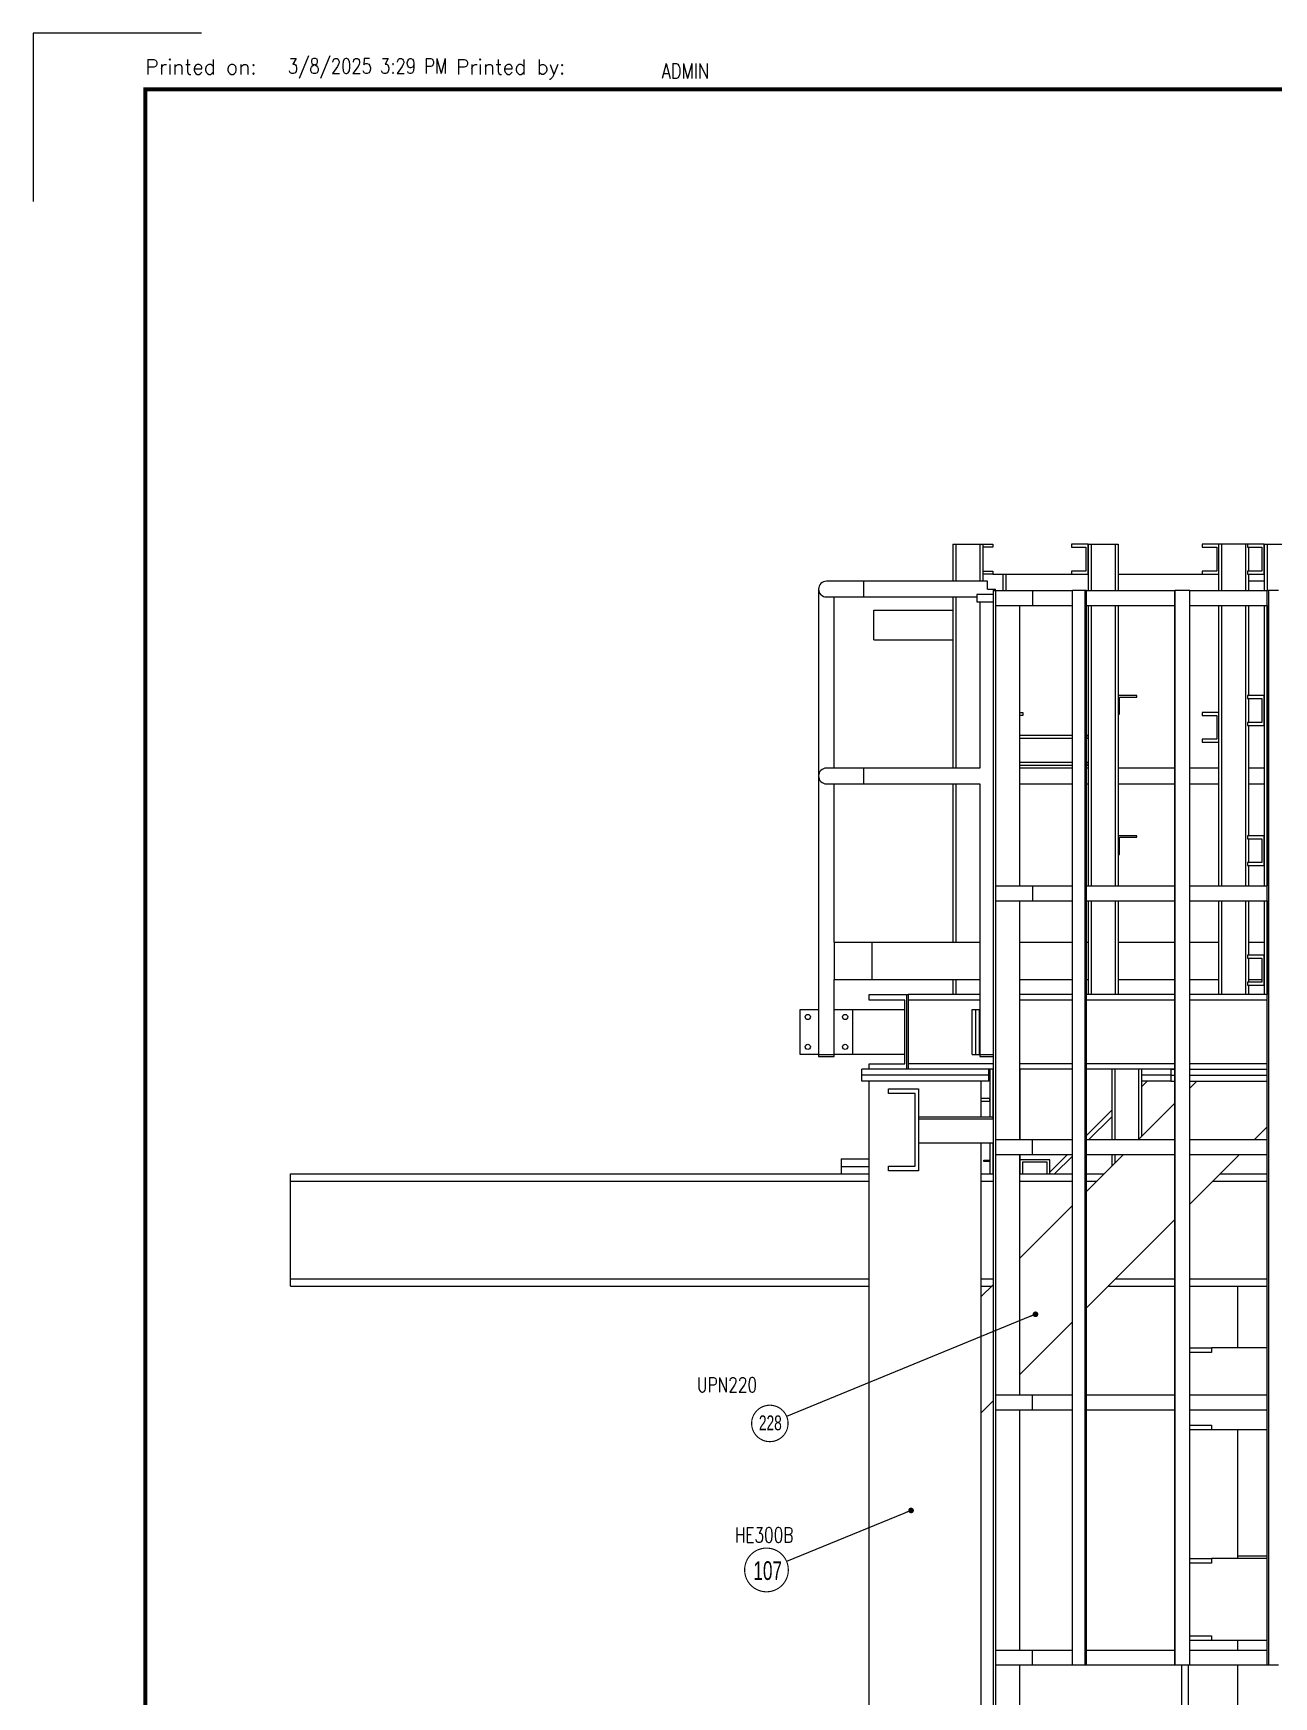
# Model space of a CAD drawing. Header units: millimetres. Extents: x 0 to 16187, y -20471 to 6290.
# Drawn here: x 4097.5 to 4429.5, y 5476.3 to 5921.5 of the extents above; entities that cross this region are included whole.
import ezdxf
from ezdxf.enums import TextEntityAlignment as Align

# ---------------------------------------------------------------- set-up
doc = ezdxf.new("R2010")
doc.units = ezdxf.units.MM
doc.layers.add('BORDER1', color=3, linetype='Continuous')
doc.layers.add('BORDER2', color=7, linetype='Continuous')
doc.styles.add('MtXpl_txt_shx', font='txt.shx', dxfattribs={"height": 0.2})
doc.styles.add('ROMANC', font='ROMANC', dxfattribs={"height": 5})
doc.styles.add('ROMANS', font='ROMANS.shx', dxfattribs={"width": 0.8})
doc.styles.add('ROMANT', font='ROMANT', dxfattribs={"height": 4})
doc.styles.add('SLDTEXTSTYLE2', font='TXT', dxfattribs={"width": 0.686449})
doc.dimstyles.new('AM_ISO$7', dxfattribs={"dimtxt": 3.5, "dimasz": 3.5, "dimexe": 1, "dimexo": 1, "dimgap": 1.5, "dimtad": 1, "dimtoh": 1, "dimdsep": 46, "dimtxsty": 'Standard', "dimcen": 0, "dimclrd": 1, "dimclre": 1, "dimclrt": 1, "dimadec": 0, "dimazin": 2, "dimtp": 0.1, "dimtm": 0.1, "dimtfac": 0.71, "dimtdec": 3, "dimtmove": 0, "dimatfit": 3, "dimfxl": 1, "dimlwd": -1, "dimlwe": -1, "dimarcsym": 1})

# ---------------------------------------------------------------- blocks, each defined once
blk = doc.blocks.new('*U609')
at = {"layer": 'BORDER1', "color": 154, "true_color": 0x1859a9, "const_width": 1}
blk.add_lwpolyline([(1.81, 811), (1144, 811), (1144, 0), (0, 0), (0, 811)], close=True, dxfattribs=at)
at = {"layer": 'BORDER2'}
blk.add_lwpolyline([(15, 826), (-30, 826), (-30, 781)], dxfattribs=at)
at = {"layer": 'BORDER2', "style": 'ROMANS'}
blk.add_text('Printed on:                 Printed by:', height=4, dxfattribs=at).set_placement((0, 815))
at = {"layer": 'BORDER2', "char_height": 4, "attachment_point": 7, "style": 'ROMANS'}
for s, insert in [('3/8/2025 3:29 PM', (38.14, 813.89)), ('ADMIN', (138.14, 813.89))]:
    blk.add_mtext(s, dxfattribs=dict(at, insert=insert))
at = {"layer": 'BORDER2', "flags": 8}
for tag, height, style, p in [('REV-A', 3.24, 'ROMANS', (986.93, 140.25)), ('RE-A', 8.06, 'ROMANT', (1084.63, 7.17))]:
    blk.add_attdef(tag, text='', height=height, dxfattribs=dict(at, style=style)).set_placement(p, align=Align.CENTER)
at = {"layer": 'BORDER2', "style": 'ROMANS', "width": 3.830216}
blk.add_attdef('DATE-A', text='', height=3.24, dxfattribs=at).set_placement((995.51, 140.25), (1008.51, 140.25), align=Align.FIT)
at = {"layer": 'BORDER2'}
for tag, height, style, p in [('DRN-A', 3.24, 'ROMANS', (1018.38, 140.25)), ('CHD-A', 3.24, 'ROMANS', (1032.35, 140.25)), ('APD-A', 3.24, 'ROMANS', (1046.64, 140.25)), ('CONS_CONT_VEND', 4.2, 'ROMANC', (1061.39, 72.83))]:
    blk.add_attdef(tag, text='', height=height, dxfattribs=dict(at, style=style)).set_placement(p, align=Align.CENTER)
at = {"layer": 'BORDER2', "style": 'ROMANS', "width": 0.8}
for tag, p, height in [('1:X', (997.23, 122.55), 3.5), ('LOC', (1042.74, 122.55), 3.5), ('PROJ_NO', (1118.64, 122.55), 3.5), ('CONS_DRG_NO', (1011, 63), 3)]:
    blk.add_attdef(tag, p, '', height=height, dxfattribs=at)
at = {"layer": 'BORDER2', "lineweight": 30, "width": 0.8, "flags": 104}
blk.add_attdef('COMMENTS-A', text='', height=2.2, dxfattribs=at).set_placement((1055.21, 142.07), align=Align.MIDDLE_LEFT)
at = {"layer": 'BORDER2', "style": 'ROMANS', "width": 0.8}
for tag, p in [('PROJECT_TITLE_1', (1061.07, 55.35)), ('PROJECT_TITLE_2', (1061.07, 49.3))]:
    blk.add_attdef(tag, text='', height=3.5, dxfattribs=at).set_placement(p, align=Align.MIDDLE)
at = {"layer": 'BORDER2', "style": 'ROMANT', "width": 0.8}
for tag, p in [('DRG_TITLE_1', (1061.07, 36.31)), ('DRG_TITLE_2', (1061.07, 28.31)), ('DRG_TITLE_3', (1061.07, 20.31))]:
    blk.add_attdef(tag, text='', height=5, dxfattribs=at).set_placement(p, align=Align.CENTER)
at = {"layer": 'BORDER2', "style": 'ROMANT'}
for tag, p in [('AR', (995, 7.17)), ('PA', (1011.74, 7.17)), ('DC', (1028.45, 7.17)), ('TS', (1120.84, 7.17))]:
    blk.add_attdef(tag, p, '', height=8.06, dxfattribs=at)
for tag, p in [('SRNO', (1074.7, 7.17)), ('SH', (1115.8, 7.18))]:
    blk.add_attdef(tag, text='', height=8.06, dxfattribs=at).set_placement(p, align=Align.RIGHT)
at = {"layer": 'BORDER2', "style": 'ROMANS', "flags": 2}
blk.add_attdef('TB_VERSION', text='', height=2, dxfattribs=at).set_placement((1, -1), align=Align.TOP_LEFT)

msp = doc.modelspace()

# ---------------------------------------------------------------- linework, layer by layer
at = {"color": 7, "linetype": 'Continuous', "lineweight": 25}
for p, q in [((4343.59168, 5784.74012), (4344.39168, 5784.74012)), ((4343.59168, 5784.74012), (4343.59168, 5774.85012)), ((4344.39168, 5784.74012), (4344.39168, 5774.85012)), ((4344.39168, 5784.74012), (4350.79168, 5784.74012)), ((4350.79168, 5784.74012), (4350.79168, 5774.85012)), ((4350.79168, 5784.74012), (4351.59168, 5784.74012)), ((4351.59168, 5784.74012), (4354.29168, 5784.74012)), ((4351.59168, 5784.74012), (4351.59168, 5774.85012)), ((4354.29168, 5783.94012), (4351.59168, 5783.94012)), ((4354.29168, 5784.74012), (4354.29168, 5783.94012)), ((4379.79168, 5784.74012), (4375.29168, 5784.74012)), ((4375.29168, 5784.74012), (4375.29168, 5783.94012)), ((4375.29168, 5783.94012), (4379.19168, 5783.94012)), ((4379.19168, 5783.94012), (4379.19168, 5777.54012)), ((4379.79168, 5776.74012), (4379.79168, 5784.74012)), ((4379.79168, 5784.74012), (4380.59168, 5784.74012)), ((4379.79168, 5784.74012), (4379.79168, 5772.34012)), ((4380.59168, 5784.74012), (4380.59168, 5772.34012)), ((4380.59168, 5784.74012), (4386.99168, 5784.74012)), ((4386.99168, 5784.74012), (4386.99168, 5772.34012)), ((4386.99168, 5784.74012), (4387.79168, 5784.74012)), ((4387.79168, 5784.74012), (4387.79168, 5772.34012)), ((4410.29168, 5784.74012), (4410.29168, 5783.94012)), ((4414.79168, 5784.74012), (4410.29168, 5784.74012)), ((4410.29168, 5783.94012), (4414.19168, 5783.94012)), ((4414.19168, 5783.94012), (4414.19168, 5777.54012)), ((4414.79168, 5772.34012), (4414.79168, 5784.74012)), ((4415.59168, 5784.74012), (4414.79168, 5784.74012)), ((4414.79168, 5776.74012), (4414.79168, 5784.74012)), ((4415.59168, 5772.34012), (4415.59168, 5784.74012)), ((4421.99168, 5784.74012), (4415.59168, 5784.74012)), ((4421.99168, 5772.34012), (4421.99168, 5784.74012)), ((4422.39168, 5784.74012), (4421.99168, 5784.74012)), ((4422.39168, 5784.74012), (4422.39168, 5783.94012)), ((4426.89168, 5784.74012), (4422.39168, 5784.74012)), ((4422.39168, 5783.94012), (4426.29168, 5783.94012)), ((4422.79168, 5777.54012), (4422.79168, 5783.94012)), ((4426.29168, 5783.94012), (4426.29168, 5777.54012)), ((4426.89168, 5776.74012), (4426.89168, 5784.74012)), ((4426.89168, 5784.74012), (4426.89168, 5772.34012)), ((4426.89168, 5784.74012), (4427.69168, 5784.74012)), ((4427.69168, 5784.74012), (4427.69168, 5772.34012)), ((4427.69168, 5784.74012), (4434.09168, 5784.74012)), ((4319.74168, 5774.85012), (4309.74168, 5774.85012)), ((4352.88168, 5774.85012), (4319.74168, 5774.85012)), ((4319.74168, 5770.63012), (4319.74168, 5774.85012)), ((4351.59168, 5777.54012), (4354.29168, 5777.54012)), ((4354.29168, 5776.74012), (4351.59168, 5776.74012)), ((4352.88168, 5772.74012), (4352.88168, 5774.85012)), ((4354.29168, 5777.54012), (4354.29168, 5776.74012)), ((4354.29168, 5776.74012), (4356.99168, 5776.74012)), ((4356.99168, 5776.74012), (4356.99168, 5772.34012)), ((4356.99168, 5776.74012), (4357.79168, 5776.74012)), ((4357.79168, 5776.74012), (4375.29168, 5776.74012)), ((4357.79168, 5776.74012), (4357.79168, 5772.34012)), ((4375.29168, 5777.54012), (4375.29168, 5776.74012)), ((4379.19168, 5777.54012), (4375.29168, 5777.54012)), ((4375.29168, 5776.74012), (4379.79168, 5776.74012)), ((4387.79168, 5776.74012), (4410.29168, 5776.74012)), ((4410.29168, 5777.54012), (4410.29168, 5776.74012)), ((4414.19168, 5777.54012), (4410.29168, 5777.54012)), ((4410.29168, 5776.74012), (4414.79168, 5776.74012)), ((4426.29168, 5777.54012), (4422.39168, 5777.54012)), ((4422.39168, 5777.54012), (4422.39168, 5776.74012)), ((4422.39168, 5776.74012), (4426.89168, 5776.74012)), ((4422.79168, 5772.34012), (4422.79168, 5776.74012)), ((4426.89168, 5774.85012), (4422.79168, 5774.85012)), ((4307.63168, 5772.74012), (4307.63168, 5648.24012)), ((4309.74168, 5770.63012), (4319.74168, 5770.63012)), ((4311.85168, 5724.85012), (4311.85168, 5770.63012)), ((4319.74168, 5770.63012), (4349.99168, 5770.63012)), ((4343.59168, 5770.63012), (4343.59168, 5724.85012)), ((4344.39168, 5770.63012), (4344.39168, 5724.85012)), ((4354.39168, 5771.34012), (4349.99168, 5771.34012)), ((4349.99168, 5771.34012), (4349.99168, 5769.34012)), ((4349.99168, 5769.34012), (4354.39168, 5769.34012)), ((4350.77168, 5769.34012), (4350.77168, 5724.85012)), ((4352.88168, 5772.74012), (4354.99168, 5772.74012)), ((4354.39168, 5772.34012), (4354.39168, 5250.34012)), ((4354.39168, 5772.34012), (4354.99168, 5772.34012)), ((4354.99168, 5772.34012), (4354.99168, 5772.74012)), ((4354.99168, 5772.34012), (4364.927, 5772.34012)), ((4354.99168, 5772.34012), (4354.99168, 5250.34012)), ((4364.927, 5772.34012), (4364.927, 5768.34012)), ((4364.927, 5772.34012), (4375.55963, 5772.34012)), ((4375.55963, 5484.74012), (4375.55963, 5772.34012)), ((4379.02373, 5772.34012), (4375.55963, 5772.34012)), ((4379.02373, 5484.74012), (4379.02373, 5772.34012)), ((4379.32373, 5772.34012), (4379.02373, 5772.34012)), ((4379.32373, 5484.74012), (4379.32373, 5772.34012)), ((4379.32373, 5772.34012), (4402.97218, 5772.34012)), ((4402.97218, 5484.74012), (4402.97218, 5772.34012)), ((4403.07637, 5772.34012), (4402.97218, 5772.34012)), ((4403.07637, 5484.74012), (4403.07637, 5772.34012)), ((4407.0156, 5772.34012), (4403.07637, 5772.34012)), ((4407.0156, 5484.74012), (4407.0156, 5772.34012)), ((4407.0156, 5772.34012), (4427.70751, 5772.34012)), ((4427.70751, 5484.74012), (4427.70751, 5772.34012)), ((4428.16714, 5772.34012), (4427.70751, 5772.34012)), ((4428.16714, 5484.74012), (4428.16714, 5772.34012)), ((4430.73829, 5772.34012), (4428.16714, 5772.34012)), ((4322.39168, 5759.14012), (4322.39168, 5767.14012)), ((4322.39168, 5767.14012), (4343.59168, 5767.14012)), ((4354.99168, 5768.34012), (4364.927, 5768.34012)), ((4361.39168, 5768.34012), (4361.39168, 5693.34012)), ((4364.927, 5768.34012), (4375.55963, 5768.34012)), ((4379.32373, 5768.34012), (4402.97218, 5768.34012)), ((4379.79168, 5768.34012), (4379.79168, 5693.34012)), ((4380.59168, 5768.34012), (4380.59168, 5693.34012)), ((4386.99168, 5768.34012), (4386.99168, 5693.34012)), ((4387.79168, 5768.34012), (4387.79168, 5693.34012)), ((4407.0156, 5768.34012), (4427.70751, 5768.34012)), ((4414.79168, 5693.34012), (4414.79168, 5768.34012)), ((4415.59168, 5693.34012), (4415.59168, 5768.34012)), ((4421.99168, 5693.34012), (4421.99168, 5768.34012)), ((4422.79168, 5744.24012), (4422.79168, 5768.34012)), ((4426.89168, 5768.34012), (4426.89168, 5693.34012)), ((4427.69168, 5768.34012), (4427.69168, 5693.34012)), ((4322.39168, 5759.14012), (4343.59168, 5759.14012)), ((4387.79168, 5744.24012), (4387.79168, 5739.24012)), ((4392.79168, 5744.24012), (4387.79168, 5744.24012)), ((4388.19168, 5743.84012), (4392.79168, 5743.84012)), ((4388.19168, 5739.24012), (4388.19168, 5743.84012)), ((4392.79168, 5743.84012), (4392.79168, 5744.24012)), ((4422.39168, 5744.24012), (4422.39168, 5743.44012)), ((4426.89168, 5744.24012), (4422.39168, 5744.24012)), ((4422.39168, 5743.44012), (4426.29168, 5743.44012)), ((4422.79168, 5737.04012), (4422.79168, 5743.44012)), ((4426.29168, 5743.44012), (4426.29168, 5737.04012)), ((4426.89168, 5736.24012), (4426.89168, 5744.24012)), ((4361.39168, 5739.74012), (4362.29168, 5739.74012)), ((4362.29168, 5738.94012), (4361.39168, 5738.94012)), ((4362.29168, 5739.74012), (4362.29168, 5738.94012)), ((4387.79168, 5739.24012), (4388.19168, 5739.24012)), ((4410.29168, 5739.74012), (4410.29168, 5738.94012)), ((4414.79168, 5739.74012), (4410.29168, 5739.74012)), ((4410.29168, 5738.94012), (4414.19168, 5738.94012)), ((4414.19168, 5738.94012), (4414.19168, 5732.54012)), ((4414.79168, 5731.74012), (4414.79168, 5739.74012)), ((4422.39168, 5737.04012), (4422.39168, 5736.24012)), ((4426.29168, 5737.04012), (4422.39168, 5737.04012)), ((4422.39168, 5736.24012), (4426.89168, 5736.24012)), ((4422.79168, 5706.74012), (4422.79168, 5736.24012)), ((4361.39168, 5733.64012), (4375.55963, 5733.64012)), ((4361.39168, 5732.84012), (4375.55963, 5732.84012)), ((4379.32373, 5733.64012), (4379.79168, 5733.64012)), ((4379.32373, 5732.84012), (4379.79168, 5732.84012)), ((4379.79168, 5732.84012), (4379.79168, 5733.64012)), ((4410.29168, 5732.54012), (4410.29168, 5731.74012)), ((4414.19168, 5732.54012), (4410.29168, 5732.54012)), ((4410.29168, 5731.74012), (4414.79168, 5731.74012)), ((4319.74168, 5724.85012), (4309.74168, 5724.85012)), ((4350.77168, 5724.85012), (4319.74168, 5724.85012)), ((4319.74168, 5720.63012), (4319.74168, 5724.85012)), ((4361.39168, 5726.44012), (4375.55963, 5726.44012)), ((4361.39168, 5725.64012), (4375.55963, 5725.64012)), ((4375.55963, 5724.85012), (4361.39168, 5724.85012)), ((4379.32373, 5726.44012), (4379.79168, 5726.44012)), ((4379.32373, 5725.64012), (4379.79168, 5725.64012)), ((4379.79168, 5724.85012), (4379.32373, 5724.85012)), ((4379.79168, 5725.64012), (4379.79168, 5726.44012)), ((4402.97218, 5724.85012), (4387.79168, 5724.85012)), ((4414.79168, 5724.85012), (4407.0156, 5724.85012)), ((4426.89168, 5724.85012), (4422.79168, 5724.85012)), ((4309.74168, 5720.63012), (4319.74168, 5720.63012)), ((4311.85168, 5678.24012), (4311.85168, 5720.63012)), ((4319.74168, 5720.63012), (4350.77168, 5720.63012)), ((4343.59168, 5720.63012), (4343.59168, 5678.24012)), ((4344.39168, 5720.63012), (4344.39168, 5678.24012)), ((4350.77168, 5720.63012), (4350.77168, 5648.24012)), ((4361.39168, 5720.63012), (4375.55963, 5720.63012)), ((4379.32373, 5720.63012), (4379.79168, 5720.63012)), ((4387.79168, 5720.63012), (4402.97218, 5720.63012)), ((4407.0156, 5720.63012), (4414.79168, 5720.63012)), ((4422.79168, 5720.63012), (4426.89168, 5720.63012)), ((4387.79168, 5706.74012), (4387.79168, 5701.74012)), ((4392.79168, 5706.74012), (4387.79168, 5706.74012)), ((4388.19168, 5706.34012), (4392.79168, 5706.34012)), ((4388.19168, 5701.74012), (4388.19168, 5706.34012)), ((4392.79168, 5706.34012), (4392.79168, 5706.74012)), ((4422.39168, 5706.74012), (4422.39168, 5705.94012)), ((4426.89168, 5706.74012), (4422.39168, 5706.74012)), ((4422.39168, 5705.94012), (4426.29168, 5705.94012)), ((4422.79168, 5699.54012), (4422.79168, 5705.94012)), ((4426.29168, 5705.94012), (4426.29168, 5699.54012)), ((4426.89168, 5698.74012), (4426.89168, 5706.74012)), ((4387.79168, 5701.74012), (4388.19168, 5701.74012)), ((4426.29168, 5699.54012), (4422.39168, 5699.54012)), ((4422.39168, 5699.54012), (4422.39168, 5698.74012)), ((4422.39168, 5698.74012), (4426.89168, 5698.74012)), ((4422.79168, 5693.34012), (4422.79168, 5698.74012)), ((4354.99168, 5693.34012), (4364.927, 5693.34012)), ((4354.99168, 5689.34012), (4364.927, 5689.34012)), ((4361.39168, 5689.34012), (4361.39168, 5625.34012)), ((4364.927, 5693.34012), (4364.927, 5689.34012)), ((4364.927, 5693.34012), (4375.55963, 5693.34012)), ((4364.927, 5689.34012), (4375.55963, 5689.34012)), ((4379.32373, 5693.34012), (4402.97218, 5693.34012)), ((4379.32373, 5689.34012), (4402.97218, 5689.34012)), ((4379.79168, 5689.34012), (4379.79168, 5664.24012)), ((4380.59168, 5689.34012), (4380.59168, 5664.24012)), ((4386.99168, 5689.34012), (4386.99168, 5664.24012)), ((4387.79168, 5689.34012), (4387.79168, 5664.24012)), ((4407.0156, 5693.34012), (4427.70751, 5693.34012)), ((4407.0156, 5689.34012), (4427.70751, 5689.34012)), ((4414.79168, 5664.24012), (4414.79168, 5689.34012)), ((4415.59168, 5664.24012), (4415.59168, 5689.34012)), ((4421.99168, 5664.24012), (4421.99168, 5689.34012)), ((4422.79168, 5674.74012), (4422.79168, 5689.34012)), ((4426.89168, 5689.34012), (4426.89168, 5664.24012)), ((4427.69168, 5689.34012), (4427.69168, 5664.24012)), ((4311.85168, 5678.24012), (4311.85168, 5668.24012)), ((4311.85168, 5678.24012), (4321.85168, 5678.24012)), ((4321.85168, 5678.24012), (4321.85168, 5668.24012)), ((4321.85168, 5678.24012), (4350.77168, 5678.24012)), ((4361.39168, 5678.24012), (4375.55963, 5678.24012)), ((4379.32373, 5678.24012), (4379.79168, 5678.24012)), ((4387.79168, 5678.24012), (4402.97218, 5678.24012)), ((4407.0156, 5678.24012), (4414.79168, 5678.24012)), ((4422.79168, 5678.24012), (4426.89168, 5678.24012)), ((4422.39168, 5674.74012), (4422.39168, 5673.94012)), ((4426.89168, 5674.74012), (4422.39168, 5674.74012)), ((4422.39168, 5673.94012), (4426.29168, 5673.94012)), ((4422.79168, 5667.54012), (4422.79168, 5673.94012)), ((4426.29168, 5673.94012), (4426.29168, 5667.54012)), ((4426.89168, 5666.74012), (4426.89168, 5674.74012)), ((4311.85168, 5648.24012), (4311.85168, 5668.24012)), ((4311.85168, 5668.24012), (4321.85168, 5668.24012)), ((4321.85168, 5668.24012), (4350.77168, 5668.24012)), ((4343.59168, 5668.24012), (4343.59168, 5664.24012)), ((4344.39168, 5668.24012), (4344.39168, 5664.24012)), ((4361.39168, 5668.24012), (4375.55963, 5668.24012)), ((4379.32373, 5668.24012), (4379.79168, 5668.24012)), ((4387.79168, 5668.24012), (4402.97218, 5668.24012)), ((4407.0156, 5668.24012), (4414.79168, 5668.24012)), ((4422.39168, 5667.54012), (4422.39168, 5666.74012)), ((4426.29168, 5667.54012), (4422.39168, 5667.54012)), ((4422.79168, 5668.24012), (4426.29168, 5668.24012)), ((4321.19168, 5664.24012), (4331.19168, 5664.24012)), ((4321.19168, 5662.74012), (4321.19168, 5664.24012)), ((4330.74168, 5662.74012), (4321.19168, 5662.74012)), ((4330.74168, 5645.74012), (4330.74168, 5662.74012)), ((4331.19168, 5664.24012), (4331.19168, 5644.24012)), ((4331.19168, 5664.24012), (4331.64168, 5664.24012)), ((4331.64168, 5664.24012), (4331.64168, 5644.24012)), ((4350.77168, 5664.24012), (4331.64168, 5664.24012)), ((4331.64168, 5664.24012), (4331.64168, 5662.74012)), ((4350.77168, 5662.74012), (4331.64168, 5662.74012)), ((4375.55963, 5664.24012), (4361.39168, 5664.24012)), ((4375.55963, 5662.74012), (4361.39168, 5662.74012)), ((4402.97218, 5664.24012), (4379.32373, 5664.24012)), ((4402.97218, 5662.74012), (4379.32373, 5662.74012)), ((4427.70751, 5664.24012), (4407.0156, 5664.24012)), ((4427.70751, 5662.74012), (4407.0156, 5662.74012)), ((4422.39168, 5666.74012), (4426.89168, 5666.74012)), ((4422.79168, 5664.24012), (4422.79168, 5666.74012)), ((4302.74168, 5648.24012), (4302.74168, 5660.24012)), ((4302.74168, 5660.24012), (4307.63168, 5660.24012)), ((4311.85168, 5660.24012), (4316.74168, 5660.24012)), ((4316.74168, 5660.24012), (4316.74168, 5648.24012)), ((4316.74168, 5660.24012), (4330.74168, 5660.24012)), ((4348.71818, 5648.24012), (4348.71818, 5660.24012)), ((4348.71818, 5660.24012), (4349.71818, 5660.24012)), ((4349.71818, 5660.24012), (4350.71818, 5660.24012)), ((4349.71818, 5648.24012), (4349.71818, 5660.24012)), ((4350.71818, 5648.24012), (4350.71818, 5660.24012)), ((4307.63168, 5648.24012), (4302.74168, 5648.24012)), ((4307.63168, 5648.24012), (4307.63168, 5647.64012)), ((4307.63168, 5648.24012), (4311.85168, 5648.24012)), ((4307.63168, 5648.24012), (4311.50811, 5648.24012)), ((4307.63168, 5647.64012), (4311.85168, 5647.64012)), ((4311.50811, 5648.24012), (4311.85168, 5648.24012)), ((4311.85168, 5647.64012), (4311.85168, 5648.24012)), ((4316.74168, 5648.24012), (4311.85168, 5648.24012)), ((4330.74168, 5648.24012), (4316.74168, 5648.24012)), ((4321.19168, 5644.24012), (4321.19168, 5645.74012)), ((4321.19168, 5645.74012), (4330.74168, 5645.74012)), ((4354.39168, 5645.74012), (4331.64168, 5645.74012)), ((4331.64168, 5645.74012), (4331.64168, 5644.24012)), ((4348.71818, 5648.24012), (4349.71818, 5648.24012)), ((4349.71818, 5648.24012), (4350.71818, 5648.24012)), ((4350.77168, 5648.24012), (4350.77168, 5647.64012)), ((4350.77168, 5648.24012), (4352.88168, 5648.24012)), ((4350.77168, 5648.24012), (4354.39168, 5648.24012)), ((4350.77168, 5647.64012), (4352.88168, 5647.64012)), ((4352.88168, 5648.24012), (4354.39168, 5648.24012)), ((4352.88168, 5647.64012), (4354.39168, 5647.64012)), ((4375.55963, 5645.74012), (4361.39168, 5645.74012)), ((4402.97218, 5645.74012), (4379.32373, 5645.74012)), ((4427.70751, 5645.74012), (4407.0156, 5645.74012)), ((4319.19168, 5642.64012), (4319.19168, 5644.24012)), ((4353.19168, 5644.24012), (4319.19168, 5644.24012)), ((4353.19168, 5642.64012), (4319.19168, 5642.64012)), ((4319.19168, 5641.04012), (4319.19168, 5642.64012)), ((4353.19168, 5641.04012), (4319.19168, 5641.04012)), ((4321.19168, 5298.64012), (4321.19168, 5641.04012)), ((4351.19168, 5631.54012), (4351.19168, 5641.04012)), ((4354.39168, 5644.24012), (4353.19168, 5644.24012)), ((4353.19168, 5642.64012), (4353.19168, 5644.24012)), ((4353.19168, 5641.04012), (4353.19168, 5642.64012)), ((4353.49168, 5644.24012), (4353.49168, 5631.54012)), ((4354.29168, 5644.24012), (4354.29168, 5631.54012)), ((4375.55963, 5644.24012), (4361.39168, 5644.24012)), ((4361.49168, 5644.24012), (4361.49168, 5628.54012)), ((4402.97218, 5644.24012), (4379.32373, 5644.24012)), ((4386.09168, 5644.24012), (4386.09168, 5625.34012)), ((4386.89168, 5644.24012), (4386.89168, 5625.34012)), ((4393.29168, 5644.24012), (4393.29168, 5625.50282)), ((4394.09168, 5644.24012), (4394.09168, 5626.30282)), ((4401.94168, 5642.64012), (4394.09168, 5642.64012)), ((4394.09168, 5639.53505), (4395.59675, 5641.04012)), ((4401.94168, 5641.04012), (4394.09168, 5641.04012)), ((4401.94168, 5644.24012), (4402.97218, 5644.24012)), ((4401.94168, 5644.24012), (4401.94168, 5642.64012)), ((4401.94168, 5642.64012), (4402.97218, 5642.64012)), ((4401.94168, 5642.64012), (4401.94168, 5641.04012)), ((4401.94168, 5641.04012), (4402.97218, 5641.04012)), ((4407.0156, 5644.24012), (4427.70751, 5644.24012)), ((4407.0156, 5642.64012), (4427.70751, 5642.64012)), ((4407.0156, 5641.04012), (4427.70751, 5641.04012)), ((4408.82898, 5641.04012), (4407.0156, 5639.22674)), ((4326.39168, 5639.04012), (4334.39168, 5639.04012)), ((4326.39168, 5637.79012), (4326.39168, 5639.04012)), ((4333.49168, 5637.79012), (4326.39168, 5637.79012)), ((4333.49168, 5618.29012), (4333.49168, 5637.79012)), ((4334.39168, 5639.04012), (4334.39168, 5617.04012)), ((4351.19168, 5636.54012), (4353.49168, 5636.54012)), ((4351.19168, 5635.74012), (4353.49168, 5635.74012)), ((4353.49168, 5635.74012), (4353.49168, 5636.54012)), ((4334.39168, 5631.54012), (4354.39168, 5631.54012)), ((4354.39168, 5630.94012), (4354.39168, 5631.54012)), ((4379.32373, 5626.53487), (4386.09168, 5633.30282)), ((4379.89675, 5625.34012), (4386.09168, 5631.53505)), ((4402.97218, 5635.18332), (4393.12898, 5625.34012)), ((4334.39168, 5630.94012), (4354.39168, 5630.94012)), ((4361.39168, 5628.54012), (4361.49168, 5628.54012)), ((4361.49168, 5628.54012), (4361.49168, 5625.34012)), ((4427.70751, 5628.80595), (4424.24168, 5625.34012)), ((4334.39168, 5624.54012), (4354.39168, 5624.54012)), ((4351.19168, 5323.54012), (4351.19168, 5624.54012)), ((4353.49168, 5624.54012), (4353.49168, 5616.24012)), ((4354.29168, 5624.54012), (4354.29168, 5616.24012)), ((4364.927, 5625.34012), (4354.99168, 5625.34012)), ((4364.927, 5621.34012), (4364.927, 5625.34012)), ((4375.55963, 5625.34012), (4364.927, 5625.34012)), ((4402.97218, 5625.34012), (4379.32373, 5625.34012)), ((4427.70751, 5625.34012), (4407.0156, 5625.34012)), ((4313.69168, 5620.24012), (4313.69168, 5618.24012)), ((4313.69168, 5620.24012), (4321.19168, 5620.24012)), ((4313.69168, 5618.24012), (4313.69168, 5616.24012)), ((4313.69168, 5618.24012), (4321.19168, 5618.24012)), ((4326.39168, 5618.29012), (4333.49168, 5618.29012)), ((4326.39168, 5617.04012), (4326.39168, 5618.29012)), ((4351.89168, 5619.94012), (4353.49168, 5619.94012)), ((4351.89168, 5619.54012), (4351.89168, 5619.94012)), ((4353.49168, 5619.54012), (4351.89168, 5619.54012)), ((4364.927, 5621.34012), (4354.99168, 5621.34012)), ((4361.39168, 5621.34012), (4361.39168, 5557.04012)), ((4361.49168, 5621.34012), (4361.49168, 5620.04012)), ((4369.49168, 5620.04012), (4361.49168, 5620.04012)), ((4361.49168, 5620.04012), (4361.49168, 5616.24012)), ((4362.29168, 5619.44012), (4368.69168, 5619.44012)), ((4362.29168, 5616.24012), (4362.29168, 5619.44012)), ((4375.55963, 5621.34012), (4364.927, 5621.34012)), ((4368.69168, 5619.44012), (4368.69168, 5616.24012)), ((4369.49168, 5616.70282), (4374.12898, 5621.34012)), ((4369.49168, 5616.24012), (4369.49168, 5620.04012)), ((4370.79675, 5616.24012), (4375.55963, 5621.003)), ((4389.12898, 5621.34012), (4379.32373, 5611.53487)), ((4402.97218, 5621.34012), (4379.32373, 5621.34012)), ((4386.09168, 5621.34012), (4386.09168, 5618.30282)), ((4386.89168, 5621.34012), (4386.89168, 5619.10282)), ((4420.24168, 5621.34012), (4407.0156, 5608.11404)), ((4427.70751, 5621.34012), (4407.0156, 5621.34012)), ((4166.29168, 5616.24012), (4321.19168, 5616.24012)), ((4166.29168, 5614.34012), (4166.29168, 5616.24012)), ((4166.29168, 5614.34012), (4321.19168, 5614.34012)), ((4166.29168, 5588.14012), (4166.29168, 5614.34012)), ((4313.69168, 5616.24012), (4321.19168, 5616.24012)), ((4334.39168, 5617.04012), (4326.39168, 5617.04012)), ((4351.19168, 5616.24012), (4354.39168, 5616.24012)), ((4351.19168, 5614.34012), (4354.39168, 5614.34012)), ((4361.39168, 5616.24012), (4375.55963, 5616.24012)), ((4361.39168, 5614.34012), (4375.55963, 5614.34012)), ((4379.32373, 5616.24012), (4384.02898, 5616.24012)), ((4379.32373, 5614.34012), (4382.12898, 5614.34012)), ((4413.24168, 5614.34012), (4427.70751, 5614.34012)), ((4415.14168, 5616.24012), (4427.70751, 5616.24012)), ((4375.55963, 5607.77077), (4361.39168, 5593.60282)), ((4402.97218, 5604.07062), (4379.32373, 5580.42217)), ((4166.29168, 5586.24012), (4166.29168, 5588.14012)), ((4166.29168, 5588.14012), (4321.19168, 5588.14012)), ((4351.19168, 5588.14012), (4354.39168, 5588.14012)), ((4387.04168, 5588.14012), (4402.97218, 5588.14012)), ((4407.0156, 5588.14012), (4427.70751, 5588.14012)), ((4166.29168, 5586.24012), (4321.19168, 5586.24012)), ((4354.39168, 5586.60282), (4351.19168, 5583.40282)), ((4351.19168, 5586.24012), (4354.02898, 5586.24012)), ((4385.14168, 5586.24012), (4402.97218, 5586.24012)), ((4407.0156, 5586.24012), (4427.70751, 5586.24012)), ((4419.79168, 5586.24012), (4419.79168, 5569.74012)), ((4375.55963, 5576.65807), (4361.39168, 5562.49012)), ((4407.0156, 5569.74012), (4412.79168, 5569.74012)), ((4412.79168, 5569.74012), (4412.79168, 5568.49012)), ((4427.70751, 5569.74012), (4412.79168, 5569.74012)), ((4412.79168, 5568.49012), (4407.0156, 5568.49012)), ((4364.927, 5557.04012), (4354.99168, 5557.04012)), ((4364.927, 5553.04012), (4364.927, 5557.04012)), ((4375.55963, 5557.04012), (4364.927, 5557.04012)), ((4402.97218, 5557.04012), (4379.32373, 5557.04012)), ((4427.70751, 5557.04012), (4407.0156, 5557.04012)), ((4354.39168, 5555.49012), (4351.19168, 5552.29012)), ((4364.927, 5553.04012), (4354.99168, 5553.04012)), ((4361.39168, 5553.04012), (4361.39168, 5488.74012)), ((4375.55963, 5553.04012), (4364.927, 5553.04012)), ((4402.97218, 5553.04012), (4379.32373, 5553.04012)), ((4427.70751, 5553.04012), (4407.0156, 5553.04012)), ((4407.0156, 5548.99012), (4412.79168, 5548.99012)), ((4412.79168, 5547.74012), (4407.0156, 5547.74012)), ((4412.79168, 5548.99012), (4412.79168, 5547.74012)), ((4427.70751, 5547.74012), (4412.79168, 5547.74012)), ((4419.79168, 5547.74012), (4419.79168, 5513.34012)), ((4407.0156, 5513.34012), (4412.79168, 5513.34012)), ((4412.79168, 5512.09012), (4407.0156, 5512.09012)), ((4412.79168, 5513.34012), (4412.79168, 5512.09012)), ((4427.70751, 5513.34012), (4412.79168, 5513.34012)), ((4419.79168, 5514.04012), (4427.70751, 5514.04012)), ((4407.0156, 5492.59012), (4412.79168, 5492.59012)), ((4412.79168, 5491.34012), (4407.0156, 5491.34012)), ((4412.79168, 5492.59012), (4412.79168, 5491.34012)), ((4427.70751, 5491.34012), (4412.79168, 5491.34012)), ((4419.79168, 5491.34012), (4419.79168, 5488.74012)), ((4364.927, 5488.74012), (4354.99168, 5488.74012)), ((4364.927, 5484.74012), (4354.99168, 5484.74012)), ((4361.39168, 5484.74012), (4361.39168, 5250.34012)), ((4364.927, 5484.74012), (4364.927, 5488.74012)), ((4375.55963, 5488.74012), (4364.927, 5488.74012)), ((4375.55963, 5484.74012), (4364.927, 5484.74012)), ((4379.02373, 5484.74012), (4375.55963, 5484.74012)), ((4379.32373, 5484.74012), (4379.02373, 5484.74012)), ((4402.97218, 5488.74012), (4379.32373, 5488.74012)), ((4402.97218, 5484.74012), (4379.32373, 5484.74012)), ((4403.07637, 5484.74012), (4402.97218, 5484.74012)), ((4407.0156, 5484.74012), (4403.07637, 5484.74012)), ((4404.79168, 5484.74012), (4404.79168, 5380.24012)), ((4406.59168, 5484.74012), (4406.59168, 5457.34012)), ((4427.70751, 5488.74012), (4407.0156, 5488.74012)), ((4427.70751, 5484.74012), (4407.0156, 5484.74012)), ((4419.79168, 5484.74012), (4419.79168, 5402.64012)), ((4428.16714, 5484.74012), (4427.70751, 5484.74012)), ((4430.73829, 5484.74012), (4428.16714, 5484.74012))]:
    msp.add_line(p, q, dxfattribs=at)
at = {"color": 4}
for points in [[(4299.46639, 5549.46786, 0.3, 0.3, 1), (4289.71639, 5549.46786, 0.3, 0.3, 1)], [(4299.54129, 5510.25978, 0.3, 0.3, 1), (4287.84129, 5510.25978, 0.3, 0.3, 1)]]:
    msp.add_lwpolyline(points, format="xyseb", close=True, dxfattribs=at)
at = {"color": 7, "linetype": 'Continuous', "lineweight": 25}
for centre in [(4304.74168, 5658.24012), (4314.74168, 5658.24012), (4304.74168, 5650.24012), (4314.74168, 5650.24012)]:
    msp.add_circle(centre, 0.7, dxfattribs=at)
for centre in [(4309.74168, 5772.74012), (4309.74168, 5722.74012)]:
    msp.add_arc(centre, 2.11, 90, 270, dxfattribs=at)

# ---------------------------------------------------------------- block references
at = {"layer": 'BORDER1'}
msp.add_blockref('*U609', (4127.45492, 5095.49056), dxfattribs=at)

# ---------------------------------------------------------------- texts
at = {"color": 4, "style": 'MtXpl_txt_shx', "width": 0.75}
for s, p in [('UPN220', (4275.09639, 5557.79259)), ('HE300B', (4285.20115, 5517.63083))]:
    msp.add_text(s, height=4, dxfattribs=at).set_placement(p)
at = {"color": 4, "style": 'SLDTEXTSTYLE2', "width": 0.686449}
for s, height, p in [('228', 4, (4294.72457, 5549.62224)), ('107', 5, (4294.01993, 5510.08427))]:
    msp.add_text(s, height=height, dxfattribs=at).set_placement(p, align=Align.MIDDLE_CENTER)

# ---------------------------------------------------------------- leaders
at = {"color": 4}
for points in [[(4365.69444, 5578.67797), (4299.0919, 5551.34164)], [(4332.39317, 5526.17648), (4299.0919, 5512.50831)]]:
    msp.add_leader(points, dimstyle='AM_ISO$7', override={"dimasz": 1.5, "dimldrblk": 'Dot'}, dxfattribs=at)

doc.saveas('drawing.dxf')
